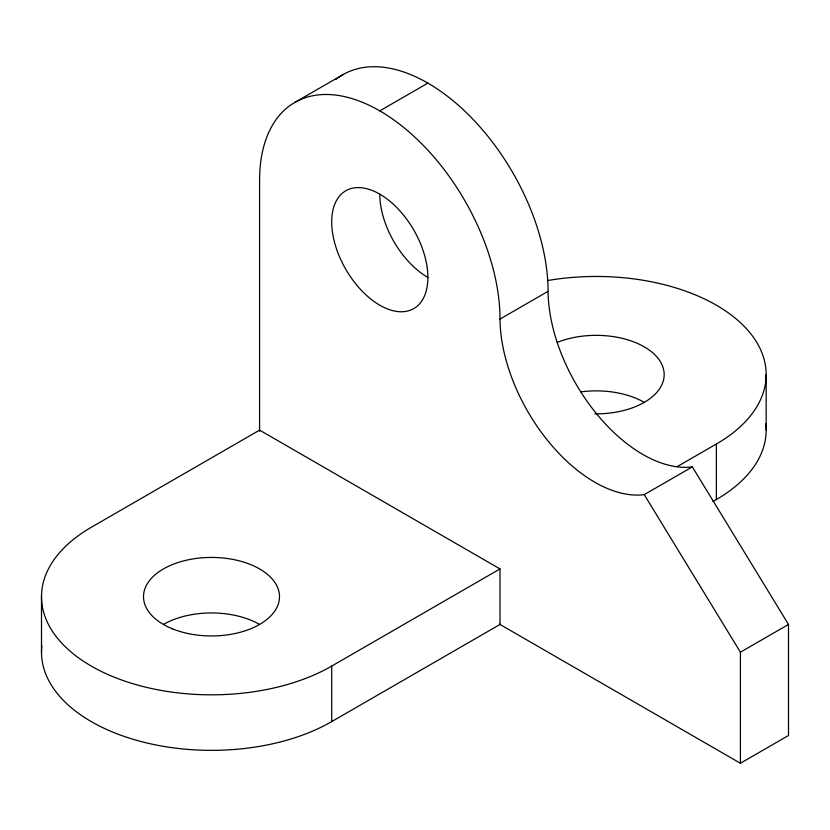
<?xml version="1.0" encoding="UTF-8"?>
<svg xmlns="http://www.w3.org/2000/svg" width="830" height="830" viewBox="0 0 830 830"><rect width="100%" height="100%" fill="white"/><g stroke="black" fill="none" stroke-linecap="round" stroke-linejoin="round"><path stroke-width="1.25" d="M294.795 102.453L342.873 74.69M259.583 431.299L259.583 180.276A170.005 98.148 60 0 1 379.787 110.867L427.875 83.114M548.08 291.32A133.983 77.356 60 0 0 596.905 414.212A133.983 77.356 60 0 0 692.334 466.875L788.5 624.451L788.5 735.494L740.412 763.258L740.412 652.204L644.246 494.639A133.983 77.356 60 0 1 548.827 441.975A133.983 77.356 60 0 1 500.002 319.073L548.08 291.32A170.005 98.148 60 0 0 468.992 115.214A170.005 98.148 60 0 0 335.787 79.524M500.002 568.924L259.583 430.127L91.29 527.289A170.005 98.148 0 0 0 91.29 666.085A170.005 98.148 0 0 0 331.71 666.085L500.002 568.924L500.002 624.451L331.71 721.612A170.005 98.148 0 0 1 141.339 741.605A170.005 98.148 0 0 1 41.863 645.792M677.104 466.678L716.373 444.009A170.005 98.148 0 0 0 742.145 324.302A170.005 98.148 0 0 0 547.406 280.582M644.246 494.639L692.334 466.875M713.012 501.465L716.373 499.525A170.005 98.148 0 0 0 765.8 423.705M740.412 652.204L788.5 624.451M499.442 624.129L740.412 763.258M766.163 374.6L766.163 430.127M716.373 444.009L716.373 499.525M331.71 666.085L331.71 721.612M41.5 596.687L41.5 652.214M163.417 624.451A67.998 39.259 0 0 1 259.583 624.451M580.865 391.874A67.998 39.259 0 0 1 644.246 402.363M557.169 342.448A67.998 39.259 0 0 1 661.199 363.125A67.998 39.259 0 0 1 594.975 413.859M379.787 110.867A170.005 98.148 60 0 1 500.002 319.073M427.875 277.438A67.998 39.259 60 0 1 379.787 194.158M172.495 628.85A67.998 39.259 0 0 0 279.243 600.111A67.998 39.259 0 0 0 182.766 561.111A67.998 39.259 0 0 0 172.495 628.85M332.436 231.975A67.998 39.259 60 0 0 410.694 310.057A67.998 39.259 60 0 0 396.242 207.002A67.998 39.259 60 0 0 332.436 231.975"/></g></svg>
